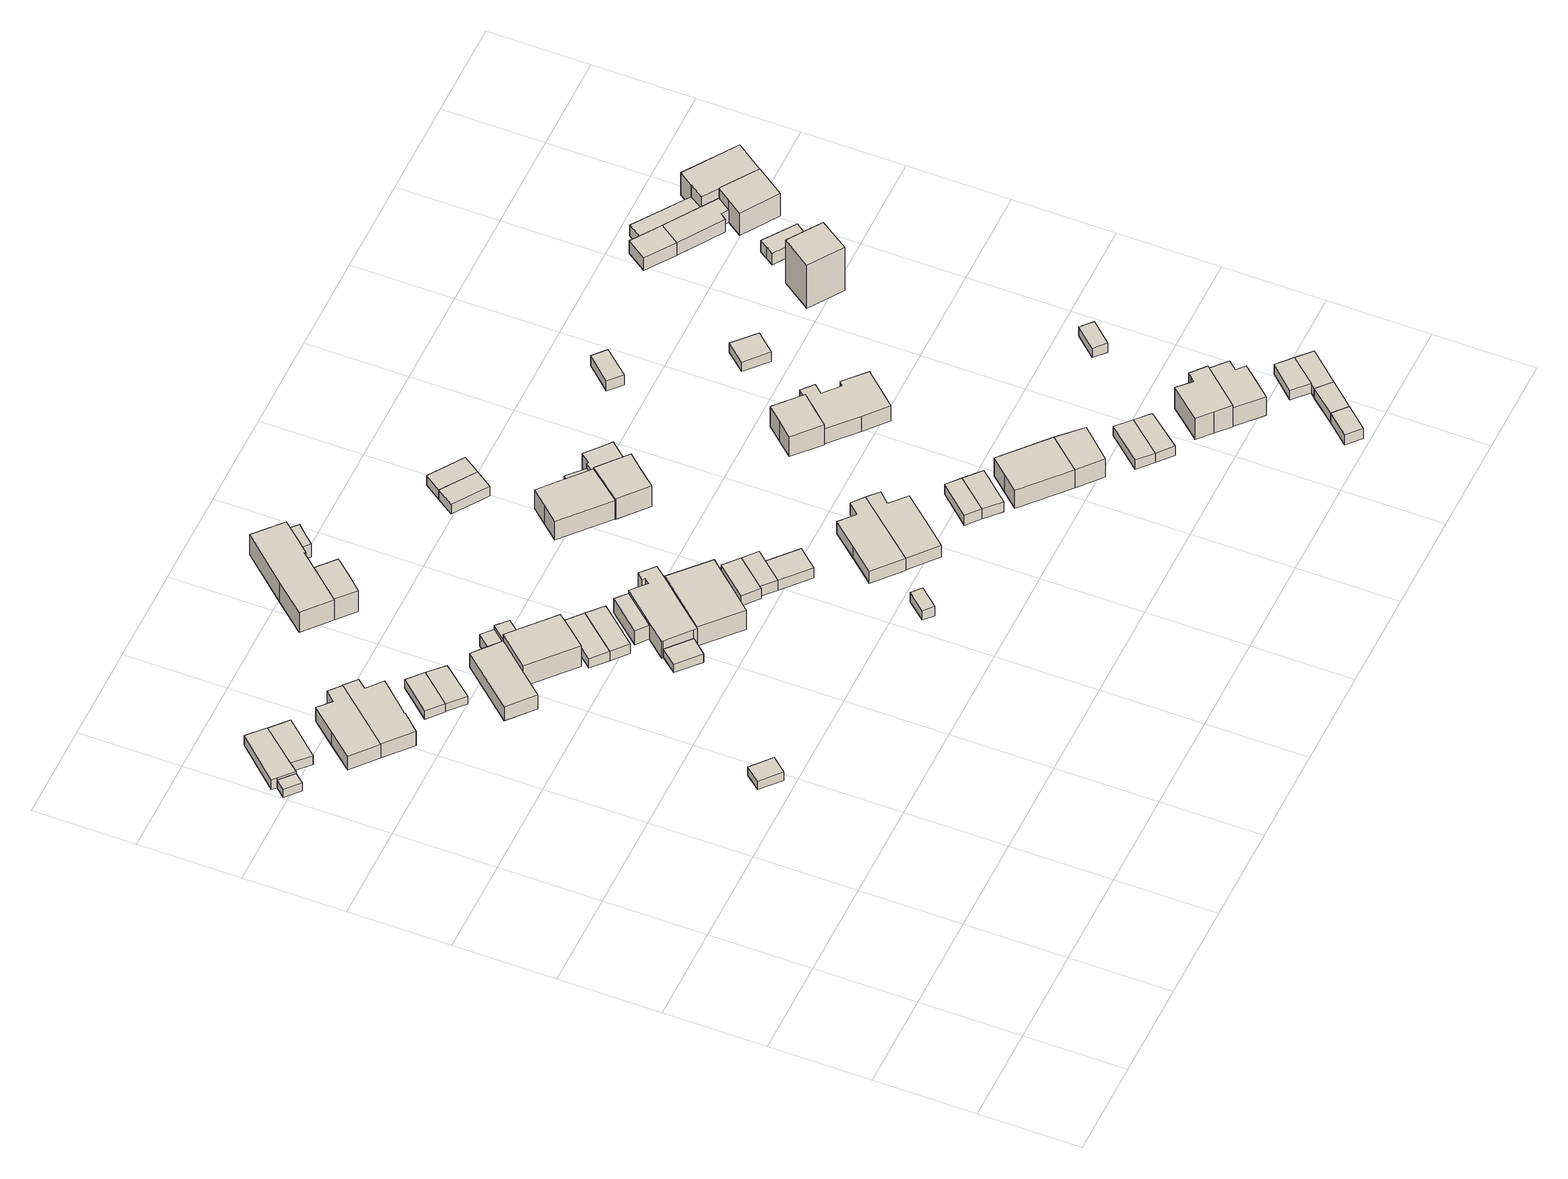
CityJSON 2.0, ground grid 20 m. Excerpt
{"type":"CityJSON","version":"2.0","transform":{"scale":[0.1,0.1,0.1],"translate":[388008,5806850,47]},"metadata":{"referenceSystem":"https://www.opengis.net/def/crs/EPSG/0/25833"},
"CityObjects":{
"building1":{"type":"Building","attributes":{"Gemeindeschluessel":"11000007","BezugspunktDach":"2200","function":"31001_2723","measuredHeight":2.07,"storeysAboveGround":1},"address":[{"country":"Germany","locality":"Berlin","thoroughfareNumber":"8 (2)","thoroughfareName":"Tilkeroder Weg"}],"geometry":[{"type":"Solid","lod":"1","boundaries":[[[[0,1,2,3]],[[4,5,6,7]],[[4,7,3,2]],[[5,4,2,1]],[[6,5,1,0]],[[7,6,0,3]]]]}]},
"building2":{"type":"Building","attributes":{"Gemeindeschluessel":"11000007","BezugspunktDach":"2200","function":"31001_2463","measuredHeight":2.42,"storeysAboveGround":1},"address":[{"country":"Germany","locality":"Berlin","thoroughfareNumber":"8 (1)","thoroughfareName":"Tilkeroder Weg"}],"geometry":[{"type":"Solid","lod":"1","boundaries":[[[[8,9,10,11,12,13]],[[14,15,16,17,18,19]],[[14,19,13,12]],[[15,14,12,11]],[[16,15,11,10]],[[17,16,10,9]],[[18,17,9,8]],[[19,18,8,13]]]]}]},
"building3":{"type":"Building","attributes":{"Gemeindeschluessel":"11000007","BezugspunktDach":"2200","function":"31001_2463","measuredHeight":2.3,"storeysAboveGround":1},"address":[{"country":"Germany","locality":"Berlin","thoroughfareNumber":"10 (1)","thoroughfareName":"Tilkeroder Weg"}],"geometry":[{"type":"Solid","lod":"1","boundaries":[[[[20,21,22,23]],[[24,25,26,27]],[[24,27,23,22]],[[25,24,22,21]],[[26,25,21,20]],[[27,26,20,23]]]]}]},
"building4":{"type":"Building","attributes":{"Gemeindeschluessel":"11000007","BezugspunktDach":"2200","function":"31001_2143","measuredHeight":2.28,"storeysAboveGround":1},"address":[{"country":"Germany","locality":"Berlin","thoroughfareNumber":"18 (2)","thoroughfareName":"Tilkeroder Weg"}],"geometry":[{"type":"Solid","lod":"1","boundaries":[[[[28,29,30,31]],[[32,33,34,35]],[[32,35,31,30]],[[33,32,30,29]],[[34,33,29,28]],[[35,34,28,31]]]]}]},
"building5":{"type":"Building","attributes":{"Gemeindeschluessel":"11000007","BezugspunktDach":"2200","function":"31001_1010","measuredHeight":6.21,"storeysAboveGround":1},"address":[{"country":"Germany","locality":"Berlin","thoroughfareNumber":"10","thoroughfareName":"Tilkeroder Weg"}],"geometry":[{"type":"Solid","lod":"1","boundaries":[[[[36,37,38,39,40,41,42,43,44]],[[45,46,47,48,49,50,51,52,53]],[[45,53,44,43]],[[46,45,43,42]],[[47,46,42,41]],[[48,47,41,40]],[[49,48,40,39]],[[50,49,39,38]],[[51,50,38,37]],[[52,51,37,36]],[[53,52,36,44]]]]}]},
"building6":{"type":"Building","attributes":{"Gemeindeschluessel":"11000007","BezugspunktDach":"2200","function":"31001_1010","measuredHeight":6.08,"storeysAboveGround":1},"address":[{"country":"Germany","locality":"Berlin","thoroughfareNumber":"12","thoroughfareName":"Tilkeroder Weg"}],"geometry":[{"type":"Solid","lod":"1","boundaries":[[[[54,55,56,57,58,59,60,61,62,63,64]],[[65,66,67,68,69,70,71,72,73,74,75]],[[65,75,64,63]],[[66,65,63,62]],[[67,66,62,61]],[[68,67,61,60]],[[69,68,60,59]],[[70,69,59,58]],[[71,70,58,57]],[[72,71,57,56]],[[73,72,56,55]],[[74,73,55,54]],[[75,74,54,64]]]]}]},
"building7":{"type":"Building","attributes":{"Gemeindeschluessel":"11000007","BezugspunktDach":"2200","function":"31001_2463","measuredHeight":2.1,"storeysAboveGround":1},"address":[{"country":"Germany","locality":"Berlin","thoroughfareNumber":"12 (1)","thoroughfareName":"Tilkeroder Weg"}],"geometry":[{"type":"Solid","lod":"1","boundaries":[[[[76,77,78,79]],[[80,81,82,83]],[[80,83,79,78]],[[81,80,78,77]],[[82,81,77,76]],[[83,82,76,79]]]]}]},
"building8":{"type":"Building","attributes":{"Gemeindeschluessel":"11000007","BezugspunktDach":"2200","function":"31001_2463","measuredHeight":2.05,"storeysAboveGround":1},"address":[{"country":"Germany","locality":"Berlin","thoroughfareNumber":"14 (1)","thoroughfareName":"Tilkeroder Weg"}],"geometry":[{"type":"Solid","lod":"1","boundaries":[[[[84,85,77,76]],[[86,87,88,89]],[[86,89,76,77]],[[87,86,77,85]],[[88,87,85,84]],[[89,88,84,76]]]]}]},
"building9":{"type":"Building","attributes":{"Gemeindeschluessel":"11000007","function":"31001_1010"},"address":[{"country":"Germany","locality":"Berlin","thoroughfareNumber":"14","thoroughfareName":"Tilkeroder Weg"}],"children":["building9-1","building9-2"]},
"building9-1":{"type":"BuildingPart","attributes":{"BezugspunktDach":"2200","measuredHeight":4.15,"storeysAboveGround":1},"parents":["building9"],"geometry":[{"type":"MultiSurface","lod":"1","boundaries":[[[90,91,92,93,94,95]],[[96,97,98,99,100,101]],[[96,101,95,94]],[[97,96,94,93]],[[98,102,103,104,97,93,92]],[[99,98,92,91]],[[100,99,91,90]],[[101,100,90,95]],[[104,103,102,98,105]]]}]},
"building9-2":{"type":"BuildingPart","attributes":{"BezugspunktDach":"2200","measuredHeight":3.04,"storeysAboveGround":1},"parents":["building9"],"geometry":[{"type":"Solid","lod":"1","boundaries":[[[[102,106,107,103]],[[108,109,98,104]],[[108,104,103,107]],[[109,108,107,106]],[[98,109,106,102]],[[104,98,102,103]]]]}]},
"building10":{"type":"Building","attributes":{"Gemeindeschluessel":"11000007","function":"31001_1010"},"address":[{"country":"Germany","locality":"Berlin","thoroughfareNumber":"16","thoroughfareName":"Tilkeroder Weg"}],"children":["building10-1","building10-2"]},
"building10-1":{"type":"BuildingPart","attributes":{"BezugspunktDach":"2200","measuredHeight":6.52,"storeysAboveGround":1},"parents":["building10"],"geometry":[{"type":"MultiSurface","lod":"1","boundaries":[[[110,111,112,113,114]],[[98,115,116,117,99]],[[98,99,114,113]],[[115,118,119,120,113,112]],[[116,115,112,111]],[[117,116,111,110]],[[99,117,110,114]],[[98,120,119,118]]]}]},
"building10-2":{"type":"BuildingPart","attributes":{"BezugspunktDach":"2200","measuredHeight":3.95,"storeysAboveGround":1},"parents":["building10"],"geometry":[{"type":"MultiSurface","lod":"1","boundaries":[[[119,121,122,120]],[[109,123,118,98]],[[109,98,120,122]],[[123,109,122,121]],[[118,123,121,119]],[[118,119,120,98,124]]]}]},
"building11":{"type":"Building","attributes":{"Gemeindeschluessel":"11000007","BezugspunktDach":"2200","function":"51009_1610","measuredHeight":2.18,"storeysAboveGround":0},"address":[{"country":"Germany","locality":"Berlin"}],"geometry":[{"type":"Solid","lod":"1","boundaries":[[[[125,126,127,128]],[[129,130,131,132]],[[129,132,128,127]],[[130,129,127,126]],[[131,130,126,125]],[[132,131,125,128]]]]}]},
"building12":{"type":"Building","attributes":{"Gemeindeschluessel":"11000007","BezugspunktDach":"2200","function":"31001_2463","measuredHeight":2.43,"storeysAboveGround":1},"address":[{"country":"Germany","locality":"Berlin","thoroughfareNumber":"16 (1)","thoroughfareName":"Tilkeroder Weg"}],"geometry":[{"type":"Solid","lod":"1","boundaries":[[[[133,134,135,136]],[[137,138,139,140]],[[137,140,136,135]],[[138,137,135,134]],[[139,138,134,133]],[[140,139,133,136]]]]}]},
"building13":{"type":"Building","attributes":{"Gemeindeschluessel":"11000007","BezugspunktDach":"2200","function":"31001_2463","measuredHeight":2.46,"storeysAboveGround":1},"address":[{"country":"Germany","locality":"Berlin","thoroughfareNumber":"18 (1)","thoroughfareName":"Tilkeroder Weg"}],"geometry":[{"type":"Solid","lod":"1","boundaries":[[[[141,142,134,133]],[[143,144,145,146]],[[143,146,133,134]],[[144,143,134,142]],[[145,144,142,141]],[[146,145,141,133]]]]}]},
"building14":{"type":"Building","attributes":{"Gemeindeschluessel":"11000007","function":"31001_1010"},"address":[{"country":"Germany","locality":"Berlin","thoroughfareNumber":"18","thoroughfareName":"Tilkeroder Weg"}],"children":["building14-1","building14-2"]},
"building14-1":{"type":"BuildingPart","attributes":{"BezugspunktDach":"2200","measuredHeight":6.56,"storeysAboveGround":1},"parents":["building14"],"geometry":[{"type":"MultiSurface","lod":"1","boundaries":[[[147,148,149,150,151,152,153,154,155,156,157,158,159,160]],[[161,162,163,164,165,166,167,168,169,170,171,172,173,174]],[[161,174,160,159]],[[175,176,161,159,158]],[[177,175,162,158,157]],[[164,163,157,156]],[[165,164,156,155]],[[166,165,155,154]],[[167,166,154,153]],[[168,167,153,152]],[[169,168,152,151]],[[170,169,151,150]],[[171,170,150,149]],[[172,171,149,148]],[[173,172,148,147]],[[174,173,147,160]],[[162,161,176,175]],[[178,163,162,175,177]]]}]},
"building14-2":{"type":"BuildingPart","attributes":{"BezugspunktDach":"2200","measuredHeight":3.64,"storeysAboveGround":1},"parents":["building14"],"geometry":[{"type":"MultiSurface","lod":"1","boundaries":[[[176,177,179,180]],[[181,163,161,182]],[[181,182,180,179]],[[163,181,179,177]],[[182,161,176,180]],[[161,162,175,176]],[[163,177,175,162]]]}]},
"building15":{"type":"Building","attributes":{"Gemeindeschluessel":"11000007","function":"31001_1010"},"address":[{"country":"Germany","locality":"Berlin","thoroughfareNumber":"11","thoroughfareName":"Tilkeroder Weg"}],"children":["building15-1","building15-2","building15-3"]},
"building15-1":{"type":"BuildingPart","attributes":{"BezugspunktDach":"2200","measuredHeight":5.21,"storeysAboveGround":1},"parents":["building15"],"geometry":[{"type":"MultiSurface","lod":"1","boundaries":[[[183,184,185,186,187,188,189,190,191]],[[192,193,194,195,196,197,198,199,200]],[[192,200,191,190]],[[193,192,190,189]],[[194,193,189,188]],[[201,202,203,202,204,188,187]],[[196,195,187,186]],[[197,196,186,185]],[[198,197,185,184]],[[198,205,206,205,199]],[[200,199,183,191]],[[195,207,202,201]],[[207,194,204,202,203]],[[199,205,206,183]],[[206,205,198,184]]]}]},
"building15-2":{"type":"BuildingPart","attributes":{"BezugspunktDach":"2200","measuredHeight":7.55,"storeysAboveGround":1},"parents":["building15"],"geometry":[{"type":"MultiSurface","lod":"1","boundaries":[[[208,209,210,211,212,213]],[[205,198,214,215,216,199]],[[206,183,213,212]],[[184,206,205,212,211]],[[214,198,211,210]],[[215,214,210,209]],[[216,215,209,208]],[[199,216,208,213]],[[205,199,183,206]],[[198,205,206,184]]]}]},
"building15-3":{"type":"BuildingPart","attributes":{"BezugspunktDach":"2200","measuredHeight":4.53,"storeysAboveGround":1},"parents":["building15"],"geometry":[{"type":"MultiSurface","lod":"1","boundaries":[[[217,218,219,220,204,202,201]],[[207,194,221,222,223,224,195]],[[221,194,204,220]],[[222,221,220,219]],[[223,222,219,218]],[[224,223,218,217]],[[195,224,217,201]],[[207,195,201,202]],[[194,225,207,202,204]]]}]},
"building16":{"type":"Building","attributes":{"Gemeindeschluessel":"11000007","BezugspunktDach":"2200","function":"31001_1010","measuredHeight":5.07,"storeysAboveGround":1},"address":[{"country":"Germany","locality":"Berlin","thoroughfareNumber":"20","thoroughfareName":"Tilkeroder Weg"}],"geometry":[{"type":"Solid","lod":"1","boundaries":[[[[226,227,228,229]],[[230,231,232,233]],[[230,233,229,228]],[[231,230,228,227]],[[232,231,227,226]],[[233,232,226,229]]]]}]},
"building17":{"type":"Building","attributes":{"Gemeindeschluessel":"11000007","BezugspunktDach":"2200","function":"31001_2723","measuredHeight":2.43,"storeysAboveGround":1},"address":[{"country":"Germany","locality":"Berlin","thoroughfareNumber":"22 (3)","thoroughfareName":"Tilkeroder Weg"}],"geometry":[{"type":"Solid","lod":"1","boundaries":[[[[234,235,236,237]],[[238,239,240,241]],[[238,241,237,236]],[[239,238,236,235]],[[240,239,235,234]],[[241,240,234,237]]]]}]},
"building18":{"type":"Building","attributes":{"Gemeindeschluessel":"11000007","BezugspunktDach":"2200","function":"31001_2463","measuredHeight":2.65,"storeysAboveGround":1},"address":[{"country":"Germany","locality":"Berlin","thoroughfareNumber":"20 (1)","thoroughfareName":"Tilkeroder Weg"}],"geometry":[{"type":"Solid","lod":"1","boundaries":[[[[242,243,244,245,246]],[[247,248,249,250,251]],[[247,251,246,245]],[[248,247,245,244]],[[249,248,244,243]],[[250,249,243,242]],[[251,250,242,246]]]]}]},
"building19":{"type":"Building","attributes":{"Gemeindeschluessel":"11000007","BezugspunktDach":"2200","function":"31001_2463","measuredHeight":2.6,"storeysAboveGround":1},"address":[{"country":"Germany","locality":"Berlin","thoroughfareNumber":"22 (1)","thoroughfareName":"Tilkeroder Weg"}],"geometry":[{"type":"Solid","lod":"1","boundaries":[[[[252,253,254,244,243]],[[248,255,256,257,249]],[[248,249,243,244]],[[255,248,244,254]],[[256,255,254,253]],[[257,256,253,252]],[[249,257,252,243]]]]}]},
"building20":{"type":"Building","attributes":{"Gemeindeschluessel":"11000007","BezugspunktDach":"2200","function":"31001_2723","measuredHeight":2.58,"storeysAboveGround":1},"address":[{"country":"Germany","locality":"Berlin","thoroughfareNumber":"22 (2)","thoroughfareName":"Tilkeroder Weg"}],"geometry":[{"type":"Solid","lod":"1","boundaries":[[[[258,259,253,252]],[[256,260,261,257]],[[256,257,252,253]],[[260,256,253,259]],[[261,260,259,258]],[[257,261,258,252]]]]}]},
"building21":{"type":"Building","attributes":{"Gemeindeschluessel":"11000007","BezugspunktDach":"2200","function":"31001_1010","measuredHeight":4.87,"storeysAboveGround":1},"address":[{"country":"Germany","locality":"Berlin","thoroughfareNumber":"22","thoroughfareName":"Tilkeroder Weg"}],"geometry":[{"type":"Solid","lod":"1","boundaries":[[[[262,263,264,265,266,267,268,269]],[[270,271,272,273,274,275,276,277]],[[270,277,269,268]],[[271,270,268,267]],[[272,271,267,266]],[[273,272,266,265]],[[274,273,265,264]],[[275,274,264,263]],[[276,275,263,262]],[[277,276,262,269]]]]}]},
"building22":{"type":"Building","attributes":{"Gemeindeschluessel":"11000007","function":"31001_1010"},"address":[{"country":"Germany","locality":"Berlin","thoroughfareNumber":"17","thoroughfareName":"Tilkeroder Weg"}],"children":["building22-1","building22-2"]},
"building22-1":{"type":"BuildingPart","attributes":{"BezugspunktDach":"2200","measuredHeight":7.12,"storeysAboveGround":1},"parents":["building22"],"geometry":[{"type":"MultiSurface","lod":"1","boundaries":[[[278,279,280,281,282]],[[283,284,285,286,287]],[[283,287,282,281]],[[284,283,281,280]],[[288,289,290,291,284,280,279]],[[286,285,279,278]],[[287,286,278,282]],[[285,291,290,289,288]]]}]},
"building22-2":{"type":"BuildingPart","attributes":{"BezugspunktDach":"2200","measuredHeight":2.67,"storeysAboveGround":1},"parents":["building22"],"geometry":[{"type":"Solid","lod":"1","boundaries":[[[[289,292,293,290]],[[294,295,285,291]],[[294,291,290,293]],[[295,294,293,292]],[[285,295,292,289]],[[291,285,289,290]]]]}]},
"building23":{"type":"Building","attributes":{"Gemeindeschluessel":"11000007","BezugspunktDach":"2200","function":"31001_1010","measuredHeight":4.81,"storeysAboveGround":1},"address":[{"country":"Germany","locality":"Berlin","thoroughfareNumber":"24","thoroughfareName":"Tilkeroder Weg"}],"geometry":[{"type":"Solid","lod":"1","boundaries":[[[[296,297,298,299,300,264,301,262]],[[302,303,304,305,306,307,308,309]],[[302,309,262,301]],[[303,302,301,264]],[[304,303,264,300]],[[305,304,300,299]],[[306,305,299,298]],[[307,306,298,297]],[[308,307,297,296]],[[309,308,296,262]]]]}]},
"building24":{"type":"Building","attributes":{"Gemeindeschluessel":"11000007","BezugspunktDach":"2200","function":"31001_2463","measuredHeight":2.45,"storeysAboveGround":1},"address":[{"country":"Germany","locality":"Berlin","thoroughfareNumber":"17 (1)","thoroughfareName":"Tilkeroder Weg"}],"geometry":[{"type":"Solid","lod":"1","boundaries":[[[[310,311,312,313]],[[314,315,316,317]],[[314,317,313,312]],[[315,314,312,311]],[[316,315,311,310]],[[317,316,310,313]]]]}]},
"building25":{"type":"Building","attributes":{"Gemeindeschluessel":"11000007","BezugspunktDach":"2200","function":"31001_2463","measuredHeight":2.45,"storeysAboveGround":1},"address":[{"country":"Germany","locality":"Berlin","thoroughfareNumber":"19 (2)","thoroughfareName":"Tilkeroder Weg"}],"geometry":[{"type":"Solid","lod":"1","boundaries":[[[[311,318,319,312]],[[320,321,315,314]],[[320,314,312,319]],[[321,320,319,318]],[[315,321,318,311]],[[314,315,311,312]]]]}]},
"building26":{"type":"Building","attributes":{"Gemeindeschluessel":"11000007","function":"31001_1010"},"address":[{"country":"Germany","locality":"Berlin","thoroughfareNumber":"19","thoroughfareName":"Tilkeroder Weg"}],"children":["building26-1","building26-2"]},
"building26-1":{"type":"BuildingPart","attributes":{"BezugspunktDach":"2200","measuredHeight":6.96,"storeysAboveGround":1},"parents":["building26"],"geometry":[{"type":"Solid","lod":"1","boundaries":[[[[322,323,324,325,326,327,328,329]],[[286,330,331,332,333,334,335,336]],[[286,336,329,328]],[[330,286,328,327]],[[331,330,327,326]],[[332,331,326,325],[337,338,339,331]],[[333,332,325,324]],[[334,333,324,323]],[[335,334,323,322]],[[336,335,322,329]],[[338,337,331,339]]]]}]},
"building26-2":{"type":"BuildingPart","attributes":{"BezugspunktDach":"2200","measuredHeight":4.22,"storeysAboveGround":1},"parents":["building26"],"geometry":[{"type":"Solid","lod":"1","boundaries":[[[[338,340,341,342,343,344,345,346,339]],[[295,347,348,349,350,332,351,337,331]],[[295,331,339,346]],[[347,295,346,345]],[[348,347,345,344]],[[349,348,344,343]],[[350,349,343,342]],[[332,350,342,341]],[[351,332,341,340]],[[337,351,340,338]],[[337,338,339,331]]]]}]},
"building27":{"type":"Building","attributes":{"Gemeindeschluessel":"11000007","BezugspunktDach":"2200","function":"31001_2463","measuredHeight":2.65,"storeysAboveGround":1},"address":[{"country":"Germany","locality":"Berlin","thoroughfareNumber":"24 (1)","thoroughfareName":"Tilkeroder Weg"}],"geometry":[{"type":"Solid","lod":"1","boundaries":[[[[352,353,354,355]],[[356,357,358,359]],[[356,359,355,354]],[[357,356,354,353]],[[358,357,353,352]],[[359,358,352,355]]]]}]},
"building28":{"type":"Building","attributes":{"Gemeindeschluessel":"11000007","BezugspunktDach":"2200","function":"31001_2463","measuredHeight":2.65,"storeysAboveGround":1},"address":[{"country":"Germany","locality":"Berlin","thoroughfareNumber":"26 (1)","thoroughfareName":"Tilkeroder Weg"}],"geometry":[{"type":"Solid","lod":"1","boundaries":[[[[360,361,353,352]],[[357,362,363,358]],[[357,358,352,353]],[[362,357,353,361]],[[363,362,361,360]],[[358,363,360,352]]]]}]},
"building29":{"type":"Building","attributes":{"Gemeindeschluessel":"11000007","BezugspunktDach":"2200","function":"31001_1010","measuredHeight":6.2,"storeysAboveGround":1},"address":[{"country":"Germany","locality":"Berlin","thoroughfareNumber":"26","thoroughfareName":"Tilkeroder Weg"}],"geometry":[{"type":"Solid","lod":"1","boundaries":[[[[364,365,366,367,368,369]],[[370,371,372,373,374,375]],[[370,375,369,368]],[[371,370,368,367]],[[372,371,367,366]],[[373,372,366,365]],[[374,373,365,364]],[[375,374,364,369]]]]}]},
"building30":{"type":"Building","attributes":{"Gemeindeschluessel":"11000007","BezugspunktDach":"2200","function":"31001_1010","measuredHeight":6.1,"storeysAboveGround":1},"address":[{"country":"Germany","locality":"Berlin","thoroughfareNumber":"28","thoroughfareName":"Tilkeroder Weg"}],"geometry":[{"type":"Solid","lod":"1","boundaries":[[[[376,377,366,364]],[[372,378,379,374]],[[372,374,364,366]],[[378,372,366,377]],[[379,378,377,376]],[[374,379,376,364]]]]}]},
"building31":{"type":"Building","attributes":{"Gemeindeschluessel":"11000007","BezugspunktDach":"2200","function":"31001_1010","measuredHeight":7.22,"storeysAboveGround":1},"address":[{"country":"Germany","locality":"Berlin","thoroughfareNumber":"21","thoroughfareName":"Tilkeroder Weg"}],"geometry":[{"type":"Solid","lod":"1","boundaries":[[[[380,381,382,383,384,385]],[[386,387,388,389,390,391]],[[386,391,385,384]],[[387,386,384,383]],[[388,387,383,382]],[[389,388,382,381]],[[390,389,381,380]],[[391,390,380,385]]]]}]},
"building32":{"type":"Building","attributes":{"Gemeindeschluessel":"11000007","BezugspunktDach":"2200","function":"31001_2463","measuredHeight":2.46,"storeysAboveGround":1},"address":[{"country":"Germany","locality":"Berlin","thoroughfareNumber":"28 (1)","thoroughfareName":"Tilkeroder Weg"}],"geometry":[{"type":"Solid","lod":"1","boundaries":[[[[392,393,394,395]],[[396,397,398,399]],[[396,399,395,394]],[[397,396,394,393]],[[398,397,393,392]],[[399,398,392,395]]]]}]},
"building33":{"type":"Building","attributes":{"Gemeindeschluessel":"11000007","BezugspunktDach":"2200","function":"31001_2463","measuredHeight":2.46,"storeysAboveGround":1},"address":[{"country":"Germany","locality":"Berlin","thoroughfareNumber":"30 (1)","thoroughfareName":"Tilkeroder Weg"}],"geometry":[{"type":"Solid","lod":"1","boundaries":[[[[400,401,393,392]],[[397,402,403,398]],[[397,398,392,393]],[[402,397,393,401]],[[403,402,401,400]],[[398,403,400,392]]]]}]},
"building34":{"type":"Building","attributes":{"Gemeindeschluessel":"11000007","BezugspunktDach":"2200","function":"31001_1010","measuredHeight":7.09,"storeysAboveGround":1},"address":[{"country":"Germany","locality":"Berlin","thoroughfareNumber":"23","thoroughfareName":"Tilkeroder Weg"}],"geometry":[{"type":"Solid","lod":"1","boundaries":[[[[404,405,406,407,408,409,410,411,412,413,414,415,416]],[[417,418,419,420,421,422,423,424,425,426,427,428,429]],[[417,429,416,415]],[[418,417,415,414]],[[419,418,414,413]],[[420,419,413,412]],[[421,420,412,411]],[[422,421,411,410]],[[423,422,410,409]],[[424,423,409,408]],[[425,424,408,407]],[[426,425,407,406]],[[427,426,406,405]],[[428,427,405,404]],[[429,428,404,416]]]]}]},
"building35":{"type":"Building","attributes":{"Gemeindeschluessel":"11000007","BezugspunktDach":"2200","function":"31001_2723","measuredHeight":2.57,"storeysAboveGround":1},"address":[{"country":"Germany","locality":"Berlin","thoroughfareNumber":"19 (1)","thoroughfareName":"Tilkeroder Weg"}],"geometry":[{"type":"Solid","lod":"1","boundaries":[[[[430,431,432,433]],[[434,435,436,437]],[[434,437,433,432]],[[435,434,432,431]],[[436,435,431,430]],[[437,436,430,433]]]]}]},
"building36":{"type":"Building","attributes":{"Gemeindeschluessel":"11000007","BezugspunktDach":"2200","function":"31001_2143","measuredHeight":2.67,"storeysAboveGround":1},"address":[{"country":"Germany","locality":"Berlin","thoroughfareNumber":"34 (2)","thoroughfareName":"Tilkeroder Weg"}],"geometry":[{"type":"Solid","lod":"1","boundaries":[[[[438,439,440,441]],[[442,443,444,445]],[[442,445,441,440]],[[443,442,440,439]],[[444,443,439,438]],[[445,444,438,441]]]]}]},
"building37":{"type":"Building","attributes":{"Gemeindeschluessel":"11000007","BezugspunktDach":"2200","function":"31001_1010","measuredHeight":6.58,"storeysAboveGround":1},"address":[{"country":"Germany","locality":"Berlin","thoroughfareNumber":"30","thoroughfareName":"Tilkeroder Weg"}],"geometry":[{"type":"Solid","lod":"1","boundaries":[[[[446,447,448,449,450,451,452,453]],[[454,455,456,457,458,459,460,461]],[[454,461,453,452]],[[455,454,452,451]],[[456,455,451,450]],[[457,456,450,449]],[[458,457,449,448]],[[459,458,448,447]],[[460,459,447,446]],[[461,460,446,453]]]]}]},
"building38":{"type":"Building","attributes":{"Gemeindeschluessel":"11000007","BezugspunktDach":"2200","function":"31001_1010","measuredHeight":6.55,"storeysAboveGround":1},"address":[{"country":"Germany","locality":"Berlin","thoroughfareNumber":"32","thoroughfareName":"Tilkeroder Weg"}],"geometry":[{"type":"Solid","lod":"1","boundaries":[[[[462,463,464,465,466,467,468,469]],[[470,471,472,473,474,475,476,477]],[[470,477,469,468]],[[471,470,468,467]],[[472,471,467,466]],[[473,472,466,465]],[[474,473,465,464]],[[475,474,464,463]],[[476,475,463,462]],[[477,476,462,469]]]]}]},
"building39":{"type":"Building","attributes":{"Gemeindeschluessel":"11000007","BezugspunktDach":"2200","function":"51009_1610","measuredHeight":2.62,"storeysAboveGround":0},"address":[{"country":"Germany","locality":"Berlin"}],"geometry":[{"type":"Solid","lod":"1","boundaries":[[[[439,478,479,440]],[[480,481,443,442]],[[480,442,440,479]],[[481,480,479,478]],[[443,481,478,439]],[[442,443,439,440]]]]}]},
"building40":{"type":"Building","attributes":{"Gemeindeschluessel":"11000007","BezugspunktDach":"2200","function":"31001_2723","measuredHeight":2.39,"storeysAboveGround":1},"address":[{"country":"Germany","locality":"Berlin","thoroughfareNumber":"21 (1)","thoroughfareName":"Tilkeroder Weg"}],"geometry":[{"type":"Solid","lod":"1","boundaries":[[[[482,483,484,485]],[[486,487,488,489]],[[486,489,485,484]],[[487,486,484,483]],[[488,487,483,482]],[[489,488,482,485]]]]}]},
"building41":{"type":"Building","attributes":{"Gemeindeschluessel":"11000007","BezugspunktDach":"2200","function":"31001_2463","measuredHeight":2.57,"storeysAboveGround":1},"address":[{"country":"Germany","locality":"Berlin","thoroughfareNumber":"32 (1)","thoroughfareName":"Tilkeroder Weg"}],"geometry":[{"type":"Solid","lod":"1","boundaries":[[[[490,491,492,493]],[[494,495,496,497]],[[494,497,493,492]],[[495,494,492,491]],[[496,495,491,490]],[[497,496,490,493]]]]}]},
"building42":{"type":"Building","attributes":{"Gemeindeschluessel":"11000007","BezugspunktDach":"2200","function":"31001_2463","measuredHeight":2.58,"storeysAboveGround":1},"address":[{"country":"Germany","locality":"Berlin","thoroughfareNumber":"34 (1)","thoroughfareName":"Tilkeroder Weg"}],"geometry":[{"type":"Solid","lod":"1","boundaries":[[[[478,498,491,490,479]],[[496,495,499,500,501]],[[496,501,479,490]],[[495,496,490,491]],[[499,495,491,498]],[[500,499,498,478]],[[501,500,478,479]]]]}]},
"building43":{"type":"Building","attributes":{"Gemeindeschluessel":"11000007","BezugspunktDach":"2200","function":"31001_2723","measuredHeight":2.45,"storeysAboveGround":1},"address":[{"country":"Germany","locality":"Berlin","thoroughfareNumber":"29 (2)","thoroughfareName":"Tilkeroder Weg"}],"geometry":[{"type":"Solid","lod":"1","boundaries":[[[[502,503,504,505]],[[506,507,508,509]],[[506,509,505,504]],[[507,506,504,503]],[[508,507,503,502]],[[509,508,502,505]]]]}]},
"building44":{"type":"Building","attributes":{"Gemeindeschluessel":"11000007","BezugspunktDach":"2200","function":"31001_2723","measuredHeight":11.23,"storeysAboveGround":1},"address":[{"country":"Germany","locality":"Berlin","thoroughfareNumber":"23 (1)","thoroughfareName":"Tilkeroder Weg"}],"geometry":[{"type":"Solid","lod":"1","boundaries":[[[[510,511,512,513]],[[514,515,516,517]],[[514,517,513,512]],[[515,514,512,511]],[[516,515,511,510]],[[517,516,510,513]]]]}]},
"building45":{"type":"Building","attributes":{"Gemeindeschluessel":"11000007","BezugspunktDach":"2200","function":"51009_1611","measuredHeight":3.3,"storeysAboveGround":0},"address":[{"country":"Germany","locality":"Berlin"}],"geometry":[{"type":"Solid","lod":"1","boundaries":[[[[518,519,520,521,522]],[[523,524,525,526,527]],[[523,527,522,521]],[[524,523,521,520]],[[525,524,520,519]],[[526,525,519,518]],[[527,526,518,522]]]]}]},
"building46":{"type":"Building","attributes":{"Gemeindeschluessel":"11000007","BezugspunktDach":"2200","function":"31001_2463","measuredHeight":3.21,"storeysAboveGround":1},"address":[{"country":"Germany","locality":"Berlin","thoroughfareNumber":"52 (1)","thoroughfareName":"Wettelroder Weg"}],"geometry":[{"type":"Solid","lod":"1","boundaries":[[[[528,529,530,531,532]],[[533,534,535,536,537]],[[533,537,532,531]],[[534,533,531,530]],[[535,534,530,529]],[[536,535,529,528]],[[537,536,528,532]]]]}]},
"building47":{"type":"Building","attributes":{"Gemeindeschluessel":"11000007","function":"31001_1010"},"address":[{"country":"Germany","locality":"Berlin","thoroughfareNumber":"52","thoroughfareName":"Wettelroder Weg"}],"children":["building47-1","building47-2"]},
"building47-1":{"type":"BuildingPart","attributes":{"BezugspunktDach":"2200","measuredHeight":6.66,"storeysAboveGround":1},"parents":["building47"],"geometry":[{"type":"MultiSurface","lod":"1","boundaries":[[[538,539,540,541,542,543]],[[544,545,546,547,548,549]],[[544,549,543,542]],[[550,551,544,542,541]],[[546,545,541,540]],[[547,546,540,539]],[[548,547,539,538]],[[549,548,538,543]],[[545,552,544,551,550]]]}]},
"building47-2":{"type":"BuildingPart","attributes":{"BezugspunktDach":"2200","measuredHeight":3.14,"storeysAboveGround":1},"parents":["building47"],"geometry":[{"type":"Solid","lod":"1","boundaries":[[[[553,554,551,550,519,518]],[[555,545,544,556,557,558]],[[555,558,518,519]],[[545,555,519,550]],[[556,544,551,554]],[[557,556,554,553]],[[558,557,553,518]],[[544,545,550,551]]]]}]},
"building48":{"type":"Building","attributes":{"Gemeindeschluessel":"11000007","function":"31001_1010"},"address":[{"country":"Germany","locality":"Berlin","thoroughfareNumber":"50","thoroughfareName":"Wettelroder Weg"}],"children":["building48-1","building48-2"]},
"building48-1":{"type":"BuildingPart","attributes":{"BezugspunktDach":"2200","measuredHeight":6.43,"storeysAboveGround":1},"parents":["building48"],"geometry":[{"type":"MultiSurface","lod":"1","boundaries":[[[559,560,561,562,563,564]],[[565,566,567,568,569,570]],[[571,572,573,570,564,563]],[[566,565,563,562]],[[567,566,562,561]],[[568,567,561,560]],[[569,568,560,559]],[[570,569,559,564]],[[565,570,573,572,571]]]}]},
"building48-2":{"type":"BuildingPart","attributes":{"BezugspunktDach":"2200","measuredHeight":2.79,"storeysAboveGround":1},"parents":["building48"],"geometry":[{"type":"Solid","lod":"1","boundaries":[[[[574,575,573,572,576,577]],[[578,565,570,579,525,524]],[[578,524,577,576]],[[565,578,576,572]],[[579,570,573,575]],[[525,579,575,574]],[[524,525,574,577]],[[570,565,572,573]]]]}]}
},
"vertices":[
[31,1384,22],[47,1403,22],[20,1427,22],[4,1409,22],[20,1427,1],[47,1403,1],[31,1384,1],[4,1409,1],
[20,1427,27],[47,1403,27],[62,1421,27],[122,1490,27],[89,1520,27],[12,1435,27],[89,1520,2],[122,1490,2],[62,1421,2],[47,1403,2],[20,1427,2],[12,1435,2],
[94,1391,26],[156,1460,26],[122,1490,26],[62,1421,26],[122,1490,3],[156,1460,3],[94,1391,3],[62,1421,3],
[380,619,32],[405,648,32],[366,681,32],[342,652,32],[366,681,10],[405,648,10],[380,619,10],[342,652,10],
[154,1288,40],[196,1336,40],[238,1384,40],[255,1404,40],[232,1424,40],[214,1404,40],[189,1427,40],[147,1378,40],[105,1330,40],[147,1378,4],[189,1427,4],[214,1404,4],[232,1424,4],[255,1404,4],[238,1384,4],[196,1336,4],[154,1288,4],[105,1330,4],
[205,1243,41],[237,1277,41],[236,1279,41],[249,1292,41],[293,1341,41],[263,1366,41],[278,1384,41],[255,1404,41],[238,1384,41],[197,1337,41],[154,1288,41],[197,1337,5],[238,1384,5],[255,1404,5],[278,1384,5],[263,1366,5],[293,1341,5],[249,1292,5],[236,1279,5],[237,1277,5],[205,1243,5],[154,1288,5],
[297,1227,27],[351,1289,27],[321,1315,27],[267,1253,27],[321,1315,6],[351,1289,6],[297,1227,6],[267,1253,6],
[329,1198,27],[381,1260,27],[351,1289,7],[381,1260,7],[329,1198,7],[297,1227,7],
[366,1081,44],[405,1125,44],[459,1187,44],[434,1208,44],[409,1229,44],[317,1124,44],[409,1229,8],[434,1208,8],[459,1187,8],[405,1125,8],[366,1081,8],[317,1124,8],[459,1187,38],[438,1205,38],[438,1205,8],[456,1190,8],
[483,1214,38],[462,1233,38],[462,1233,8],[483,1214,8],
[488,1051,61],[515,1082,61],[542,1114,61],[459,1187,61],[405,1125,61],[542,1114,8],[515,1082,8],[488,1051,8],[482,1167,8],[482,1167,48],[459,1187,48],
[505,1194,48],[483,1214,48],[505,1194,8],[462,1184,8],
[580,858,31],[607,888,31],[563,927,31],[537,896,31],[563,927,10],[607,888,10],[580,858,10],[537,896,10],
[518,1010,34],[584,1086,34],[554,1112,34],[488,1037,34],[554,1112,10],[584,1086,10],[518,1010,10],[488,1037,10],
[549,984,34],[614,1059,34],[584,1086,9],[614,1059,9],[549,984,9],[518,1010,9],
[563,927,53],[607,888,53],[613,884,53],[656,934,53],[700,984,53],[719,1007,53],[692,1031,53],[680,1018,53],[685,1014,53],[677,1004,53],[648,1030,53],[604,979,53],[593,967,53],[560,929,53],[593,967,9],[604,979,9],[648,1030,9],[677,1004,9],[685,1014,9],[680,1018,9],[692,1031,9],[719,1007,9],[700,984,9],[656,934,9],[613,884,9],[607,888,9],[563,927,9],[560,929,9],[604,979,45],[593,967,45],[648,1030,45],[648,1030,39],
[626,1049,45],[571,985,45],[626,1049,9],[571,985,9],
[422,1492,55],[476,1554,55],[502,1584,55],[504,1582,55],[524,1604,55],[557,1642,55],[504,1689,55],[422,1596,55],[370,1537,55],[422,1596,3],[504,1689,3],[557,1642,3],[524,1604,3],[504,1582,3],[502,1584,3],[476,1554,3],[422,1492,3],[370,1537,3],[524,1604,36],[540,1623,36],[540,1623,25],[557,1642,36],[449,1523,3],[449,1523,55],[540,1623,3],
[456,1461,57],[484,1492,57],[511,1523,57],[476,1554,57],[449,1523,57],[422,1492,57],[511,1523,3],[484,1492,3],[456,1461,3],
[542,1588,36],[559,1607,36],[576,1625,36],[557,1643,36],[557,1643,3],[576,1625,3],[559,1607,3],[542,1588,3],[544,1628,3],
[683,821,57],[770,920,57],[700,984,57],[613,884,57],[700,984,7],[770,920,7],[683,821,7],[613,884,7],
[840,530,35],[872,567,35],[853,583,35],[822,546,35],[853,583,11],[872,567,11],[840,530,11],[822,546,11],
[758,825,36],[761,829,36],[810,886,36],[781,911,36],[728,850,36],[781,911,10],[810,886,10],[761,829,10],[758,825,10],[728,850,10],
[787,806,36],[820,844,36],[837,863,36],[837,863,10],[820,844,10],[787,806,10],
[839,760,36],[872,798,36],[872,798,10],[839,760,10],
[917,619,43],[1002,718,43],[1022,741,43],[999,760,43],[979,738,43],[949,764,43],[907,714,43],[864,665,43],[907,714,12],[949,764,12],[979,738,12],[999,760,12],[1022,741,12],[1002,718,12],[917,619,12],[864,665,12],
[829,1134,58],[882,1198,58],[796,1273,58],[769,1242,58],[742,1211,58],[769,1242,9],[796,1273,9],[882,1198,9],[829,1134,9],[742,1211,9],[882,1198,24],[882,1198,36],[849,1227,36],[849,1227,9],
[897,1217,36],[865,1246,36],[865,1246,9],[897,1217,9],
[970,574,43],[1013,623,43],[1055,672,43],[1023,700,43],[1044,721,43],[960,669,43],[960,669,13],[1022,741,13],[1044,721,13],[1023,700,13],[1055,672,13],[1013,623,13],[970,574,13],[917,619,13],
[793,1357,33],[816,1390,33],[750,1435,33],[727,1402,33],[750,1435,8],[816,1390,8],[793,1357,8],[727,1402,8],
[839,1423,33],[773,1468,33],[773,1468,8],[839,1423,8],
[882,1087,62],[909,1119,62],[937,1150,62],[929,1157,62],[882,1197,62],[855,1165,62],[829,1134,62],[829,1133,62],[855,1165,9],[882,1197,9],[929,1157,9],[937,1150,9],[909,1119,9],[882,1087,9],[829,1133,9],[884,1195,9],[884,1195,48],[882,1197,48],
[902,1171,48],[929,1157,48],[962,1195,48],[939,1214,48],[916,1234,48],[900,1215,48],[897,1217,48],[900,1215,9],[916,1234,9],[939,1214,9],[962,1195,9],[902,1171,9],
[1079,544,40],[1132,605,40],[1107,627,40],[1053,566,40],[1107,627,14],[1132,605,14],[1079,544,14],[1053,566,14],
[1110,516,40],[1164,577,40],[1164,577,14],[1110,516,14],
[1210,424,62],[1238,456,62],[1266,488,62],[1180,564,62],[1152,532,62],[1124,501,62],[1152,532,15],[1180,564,15],[1266,488,15],[1238,456,15],[1210,424,15],[1124,501,15],
[1255,385,62],[1310,445,62],[1310,445,15],[1255,385,15],
[1133,867,63],[1159,897,63],[1186,926,63],[1135,971,63],[1109,942,63],[1083,912,63],[1109,942,11],[1135,971,11],[1186,926,11],[1159,897,11],[1133,867,11],[1083,912,11],
[1320,318,40],[1377,385,40],[1349,411,40],[1291,344,40],[1349,411,16],[1377,385,16],[1320,318,16],[1291,344,16],
[1349,293,40],[1404,360,40],[1404,360,16],[1349,293,16],
[1186,819,52],[1229,782,52],[1255,811,52],[1282,841,52],[1289,848,52],[1247,886,52],[1239,879,52],[1208,906,52],[1223,923,52],[1201,943,52],[1186,926,52],[1159,897,52],[1133,867,52],[1159,897,13],[1186,926,13],[1201,943,13],[1223,923,13],[1208,906,13],[1239,879,13],[1247,886,13],[1289,848,13],[1282,841,13],[1255,811,13],[1229,782,13],[1186,819,13],[1133,867,13],
[1125,1244,36],[1168,1294,36],[1143,1316,36],[1099,1267,36],[1143,1316,10],[1168,1294,10],[1125,1244,10],[1099,1267,10],
[1514,6,44],[1552,49,44],[1525,73,44],[1487,30,44],[1525,73,18],[1552,49,18],[1514,6,18],[1487,30,18],
[1424,251,71],[1451,227,71],[1519,304,71],[1491,328,71],[1486,322,71],[1476,312,71],[1450,337,71],[1397,275,71],[1450,337,16],[1476,312,16],[1486,322,16],[1491,328,16],[1519,304,16],[1451,227,16],[1424,251,16],[1397,275,16],
[1498,184,65],[1525,215,65],[1551,245,65],[1535,259,65],[1550,276,65],[1519,304,65],[1478,257,65],[1451,227,65],[1478,257,17],[1519,304,17],[1550,276,17],[1535,259,17],[1551,245,17],[1525,215,17],[1498,184,17],[1451,227,17],
[1595,97,44],[1567,122,44],[1567,122,18],[1595,97,18],
[1277,1030,35],[1310,1067,35],[1267,1106,35],[1234,1068,35],[1267,1106,11],[1310,1067,11],[1277,1030,11],[1234,1068,11],
[1576,132,44],[1620,183,44],[1591,209,44],[1546,160,44],[1591,209,19],[1620,183,19],[1576,132,19],[1546,160,19],
[1648,157,44],[1648,157,19],[1595,97,19],[1567,122,19],
[1526,498,39],[1563,539,39],[1541,559,39],[1504,518,39],[1541,559,15],[1563,539,15],[1526,498,15],[1504,518,15],
[1480,978,124],[1519,1036,124],[1455,1080,124],[1415,1022,124],[1455,1080,12],[1519,1036,12],[1480,978,12],[1415,1022,12],
[1439,1280,45],[1467,1320,45],[1430,1345,45],[1411,1358,45],[1384,1319,45],[1411,1358,12],[1430,1345,12],[1467,1320,12],[1439,1280,12],[1384,1319,12],
[1547,1078,41],[1567,1106,41],[1506,1149,41],[1496,1134,41],[1486,1119,41],[1496,1134,11],[1506,1149,11],[1567,1106,11],[1547,1078,11],[1486,1119,11],
[1596,1151,71],[1635,1207,71],[1569,1252,71],[1565,1254,71],[1546,1227,71],[1525,1197,71],[1546,1227,13],[1565,1254,13],[1569,1252,13],[1635,1207,13],[1596,1151,13],[1525,1197,13],[1565,1254,45],[1546,1227,45],[1564,1253,13],
[1523,1224,45],[1532,1236,45],[1467,1320,13],[1532,1236,13],[1523,1224,13],[1439,1280,13],
[1635,1207,70],[1674,1262,70],[1573,1330,70],[1554,1302,70],[1553,1302,70],[1535,1274,70],[1553,1302,12],[1554,1302,12],[1573,1330,12],[1674,1262,12],[1635,1207,12],[1535,1274,12],[1553,1302,26],[1553,1302,40],[1535,1274,40],
[1467,1320,40],[1487,1306,40],[1449,1374,40],[1430,1345,40],[1449,1374,12],[1487,1306,12]
]}
